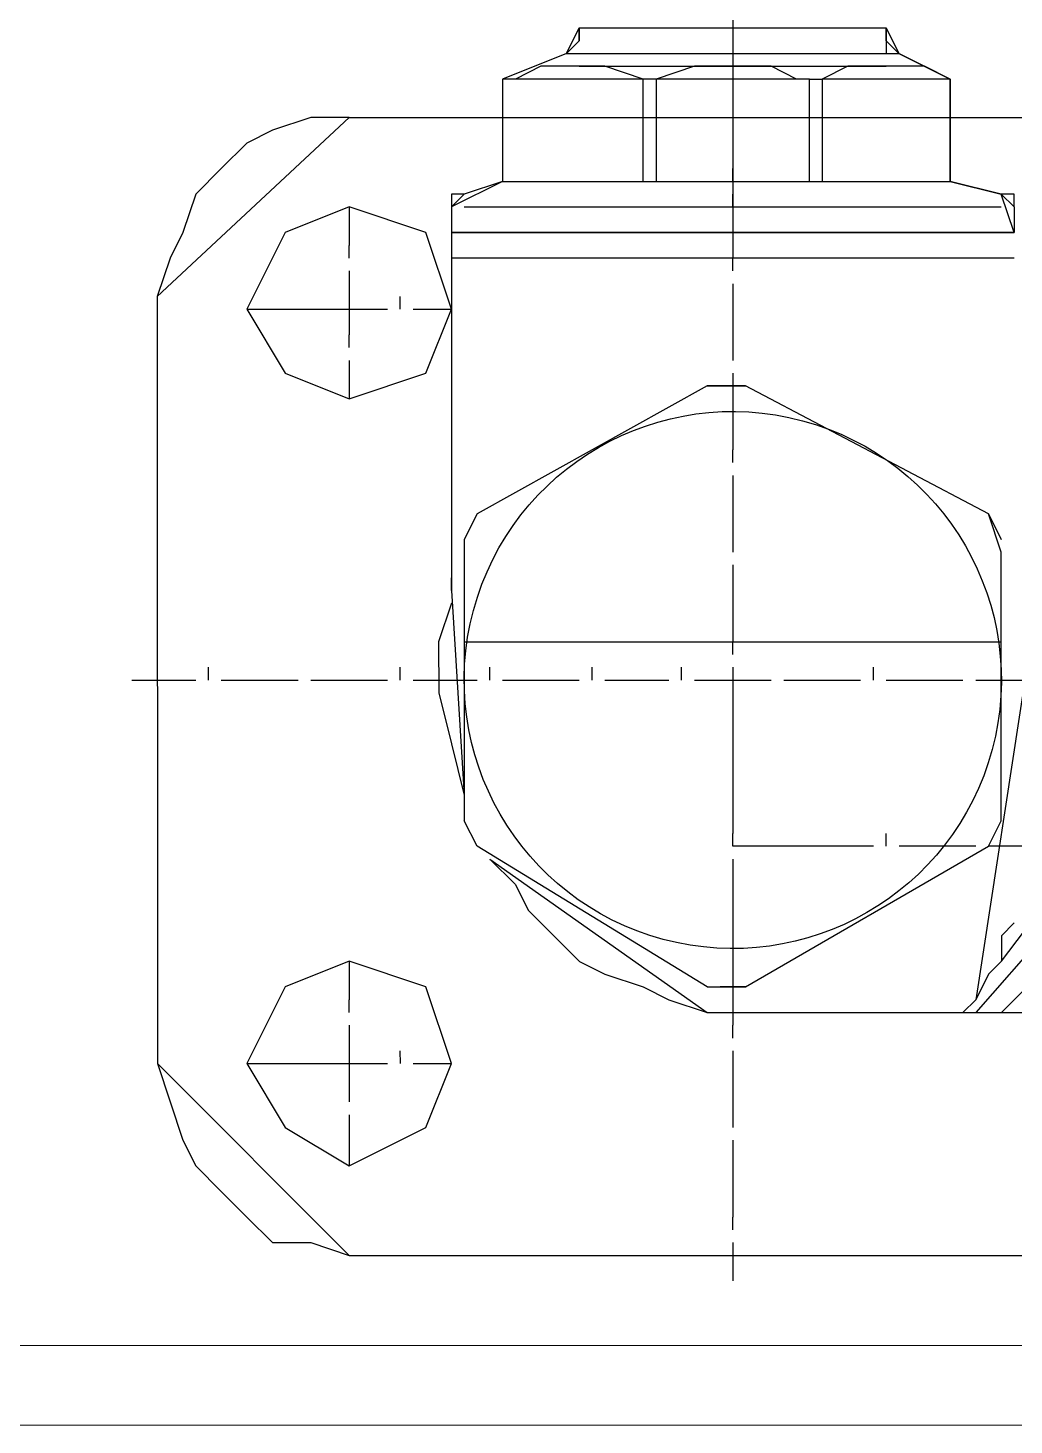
# Model space of a CAD drawing. Header units: millimetres. Extents: x -41310 to 13905, y 1865 to 89610.
# Drawn here: x 6066.3 to 6140.7, y 5983.2 to 6088.6 of the extents above; entities that cross this region are included whole.
import ezdxf

# ---------------------------------------------------------------- set-up
doc = ezdxf.new("R2010")
doc.units = ezdxf.units.MM
doc.layers.add('1轮廓实线层', color=7, linetype='Continuous', lineweight=0)
doc.layers.add('PDF_几何图形', color=7, linetype='Continuous')

msp = doc.modelspace()

# ---------------------------------------------------------------- linework, layer by layer
at = {"layer": '1轮廓实线层', "ltscale": 2, "extrusion": (-0.004685415688226653, -0.01745240643729067, 0.9998367168639968)}
for p, q in [((6456.676758887917, 5989.202545874927, 134.8002222487898), (5761.684389963306, 5989.202545874909, 131.5433623099279)), ((6479.17700254413, 5983.203459703987, 134.8009468716167), (5739.185127717924, 5983.203459703966, 131.3332111093752)), ((5761.684880668718, 5983.203459703969, 131.438649021065), (6456.677249593324, 5983.203459703987, 134.6955089599269))]:
    msp.add_line(p, q, dxfattribs=at)
at = {"layer": 'PDF_几何图形', "extrusion": (-0.004685415688226651, -0.01745240643729066, 0.9998367168639969)}
for p, q in [((6119.47393200569, 6090.482721793256, 134.987900272424), (6119.474405185907, 6084.697888699849, 134.8869267438722)), ((6106.938670864301, 6086.625563810965, 134.8618300892739), (6107.902788214754, 6088.554444095259, 134.9000172178454)), ((6107.902555167129, 6088.554620854387, 134.9000192111183), (6107.902634030417, 6087.590482005386, 134.8831902896918)), ((6107.902867078048, 6087.590305246636, 134.8831882964258), (6107.902788214664, 6088.554444095422, 134.9000172178481)), ((6107.902852499707, 6088.554444095441, 134.9000175190998), (6131.045455535055, 6088.554444095628, 135.0084679425565)), ((6119.474089732411, 6088.554444095435, 134.9542424295754), (6119.474562912608, 6082.769611002273, 134.8532689010332)), ((6131.045237065716, 6087.590482005347, 134.9916407131443), (6131.045158202535, 6088.554620854559, 135.008469634575)), ((6131.045391250109, 6088.554444095261, 135.0084676413018), (6132.009824152612, 6086.62556381097, 134.9793180480169)), ((6131.0453912501, 6088.554444095585, 135.0084676413048), (6131.045470113456, 6087.590305246807, 134.9916387198825)), ((6107.902634030417, 6087.590482005386, 134.8831902896918), (6106.938437767371, 6086.626343156626, 134.8618426006262)), ((6106.938670864225, 6086.62556381082, 134.8618300892792), (6107.902867078048, 6087.590305246636, 134.8831882964258)), ((6132.009591055682, 6086.626343156626, 134.9793305593675), (6131.045237065716, 6087.590482005347, 134.9916407131443)), ((6131.045470113456, 6087.590305246807, 134.9916387198825), (6131.045549026099, 6086.625563811078, 134.9747992803813)), ((6106.938437767371, 6086.626343156626, 134.8618426006262), (6102.11721986169, 6084.698065458728, 134.805590919556)), ((6106.938670864225, 6086.62556381082, 134.8618300892792), (6102.117452909372, 6084.697888699962, 134.80558892629)), ((6106.938735099936, 6086.62616639768, 134.8618409086076), (6132.009888388284, 6086.626166397554, 134.9793288673469)), ((6131.045549026099, 6086.625563811078, 134.9747992803813), (6132.009824152464, 6086.625563810843, 134.9793180480206)), ((6135.866849288262, 6084.698065458735, 134.9637477870925), (6132.009591055682, 6086.626343156626, 134.9793305593675)), ((6132.009824152464, 6086.625563810843, 134.9793180480206), (6135.867082335883, 6084.69788869997, 134.9637457938262)), ((6105.010199425476, 6085.662027549118, 134.8359741506507), (6103.081728035735, 6084.697888699728, 134.8101076939292)), ((6107.903024804875, 6085.662027548923, 134.849530453579), (6105.010199425476, 6085.662027549118, 134.8359741506507)), ((6107.903024804863, 6085.662027548614, 134.8495304535712), (6131.045627840225, 6085.662027548617, 134.9579808770222)), ((6109.831575057737, 6085.662027548651, 134.8585679888616), (6107.903024804875, 6085.662027548923, 134.849530453579)), ((6112.724479300592, 6084.697888700008, 134.8552953703737), (6109.831575057737, 6085.662027548651, 134.8585679888616)), ((6116.58150094299, 6085.662027548607, 134.8901993623678), (6113.688754427059, 6084.697888700111, 134.8598141380193)), ((6119.474326322535, 6085.662027548958, 134.9037556653062), (6116.58150094299, 6085.662027548607, 134.8901993623678)), ((6122.367151701847, 6085.662027548788, 134.9173119682344), (6119.474326322535, 6085.662027548958, 134.9037556653062)), ((6124.295780818282, 6084.697888700159, 134.9095205821031), (6122.367151701847, 6085.662027548788, 134.9173119682344)), ((6128.152802460736, 6085.662027548725, 134.944424574097), (6126.224331071142, 6084.697888699885, 134.9185581173857)), ((6131.045627840194, 6085.662027548757, 134.9579808770294), (6128.152802460736, 6085.662027548725, 134.944424574097)), ((6133.938453219624, 6085.662027548916, 134.9715371799639), (6131.045627840194, 6085.662027548757, 134.9579808770294)), ((6135.867082335883, 6084.69788869997, 134.9637457938262), (6133.938453219624, 6085.662027548916, 134.9715371799639)), ((6102.11721986169, 6084.698065458728, 134.805590919556), (6102.117850768589, 6076.984954667178, 134.6709595481546)), ((6103.081728035735, 6084.697888699728, 134.8101076939292), (6102.117452909372, 6084.697888699962, 134.80558892629)), ((6102.117452909372, 6084.697888699962, 134.80558892629), (6102.118083865545, 6076.984175321935, 134.6709470368179)), ((6112.724479300592, 6084.697888700008, 134.8552953703737), (6103.081728035735, 6084.697888699728, 134.8101076939292)), ((6113.688754427059, 6084.697888700111, 134.8598141380193), (6112.724479300592, 6084.697888700008, 134.8552953703737)), ((6112.725110256783, 6076.984175321998, 134.720653480902), (6112.724479300592, 6084.697888700008, 134.8552953703737)), ((6113.688754427061, 6084.697888699849, 134.8598141380102), (6113.689385383309, 6076.984175321817, 134.7251722485359)), ((6125.26005594466, 6084.697888699924, 134.9140393497425), (6113.688754427059, 6084.697888700111, 134.8598141380193)), ((6125.260055944752, 6084.697888699853, 134.9140393497339), (6126.224331071233, 6084.697888699852, 134.9185581173811)), ((6125.260686900981, 6076.984175321859, 134.7793974602704), (6125.26005594466, 6084.697888699924, 134.9140393497425)), ((6135.867082335883, 6084.69788869997, 134.9637457938262), (6126.224331071142, 6084.697888699885, 134.9185581173857)), ((6126.224331071142, 6084.697888699885, 134.9185581173857), (6126.224962027462, 6076.984175321832, 134.7839162279139)), ((6135.86748019526, 6076.984954667387, 134.8291164156951), (6135.866849288262, 6084.698065458735, 134.9637477870925)), ((6135.867082335883, 6084.69788869997, 134.9637457938262), (6135.867713292036, 6076.984175321604, 134.8291039043481)), ((6119.474725151493, 6083.733340092047, 134.8700917998557), (6119.475198331741, 6077.948506998512, 134.7691182713071)), ((6090.546388031024, 6081.804869566424, 134.7008664322128), (6076.08336522108, 6068.306925681368, 134.397480017605)), ((6087.653996553692, 6081.805134704516, 134.6873167906783), (6084.761250037749, 6080.840995855662, 134.6569315663235)), ((6090.546821933174, 6081.805134704648, 134.7008730936125), (6087.653996553692, 6081.805134704516, 134.6873167906783)), ((6090.546388031024, 6081.804869566424, 134.7008664322128), (6148.402895619452, 6081.804869566555, 134.9719924908491)), ((6119.474641825305, 6081.804869566573, 134.8364294615212), (6119.475114956233, 6076.020639059464, 134.7354664510537)), ((6082.832778648086, 6079.876857006597, 134.631065109608), (6080.904386121955, 6077.948579309065, 134.5883697314765)), ((6084.761250037749, 6080.840995855662, 134.6569315663235), (6082.832778648086, 6079.876857006597, 134.631065109608)), ((6080.904386121955, 6077.948579309065, 134.5883697314765), (6078.975993595683, 6076.02030161099, 134.5456743533348)), ((6119.475277195112, 6076.984368149488, 134.7522893498806), (6119.475198331741, 6077.948506998512, 134.7691182713071)), ((6102.117850768589, 6076.984954667178, 134.6709595481546), (6098.260907989518, 6075.056676969585, 134.6192266347342)), ((6102.118083865545, 6076.984175321935, 134.6709470368179), (6099.225337300198, 6076.020639059596, 134.6405723305338)), ((6102.1181481014, 6076.984777908757, 134.6709578561463), (6135.867777527883, 6076.984777908427, 134.8291147236765)), ((6139.724659564541, 6076.020815818483, 134.8303625648463), (6135.86748019526, 6076.984954667387, 134.8291164156951)), ((6135.867713292036, 6076.984175321604, 134.8291039043481), (6139.724892612091, 6076.020639059753, 134.8303605715803)), ((6078.975993595683, 6076.02030161099, 134.5456743533348), (6078.011955059367, 6073.127885064525, 134.4906688214222)), ((6099.225337300198, 6076.020639059596, 134.6405723305338), (6098.261062173759, 6076.020639059607, 134.6360535628903)), ((6098.261062173759, 6076.020639059607, 134.6360535628903), (6098.261141037194, 6075.056500210808, 134.619224641468)), ((6099.225337300198, 6076.020639059596, 134.6405723305338), (6098.261062173759, 6076.020639059607, 134.6360535628903)), ((6098.261062173759, 6076.020639059607, 134.6360535628903), (6098.261141037194, 6075.056500210808, 134.619224641468)), ((6099.225337300292, 6076.02063905946, 134.6405723305328), (6098.261141037188, 6075.056500210812, 134.6192246414629)), ((6119.475193819514, 6075.056500210713, 134.7186375296316), (6119.47511495629, 6076.020639059939, 134.7354664510624)), ((6119.475356058452, 6076.020229300711, 134.7354604284582), (6119.47575037533, 6071.199535056199, 134.6513158213363)), ((6140.689171281029, 6073.128399271533, 134.7843945682122), (6139.724659564541, 6076.020815818483, 134.8303625648463)), ((6140.689246602017, 6075.056500210817, 134.8180504177932), (6139.724892612182, 6076.020639059468, 134.830360571571)), ((6140.689167738682, 6076.020639059805, 134.8348793392256), (6139.724892612091, 6076.020639059753, 134.8303605715803)), ((6140.689167738682, 6076.020639059805, 134.8348793392256), (6139.724892612091, 6076.020639059753, 134.8303605715803)), ((6140.689246601971, 6075.056500210816, 134.8180504177993), (6140.689167738682, 6076.020639059805, 134.8348793392256)), ((6140.689246601971, 6075.056500210816, 134.8180504177993), (6140.689167738682, 6076.020639059805, 134.8348793392256)), ((6090.547060538736, 6075.056757314533, 134.5830795528755), (6085.725842633113, 6073.128479616861, 134.5268278718096)), ((6096.332869024349, 6073.128479616906, 134.5765343158934), (6090.547060538736, 6075.056757314533, 134.5830795528755)), ((6090.547374315298, 6075.052024999707, 134.5829984195197), (6090.547610905216, 6072.159608452699, 134.5325116552403)), ((6098.260907989518, 6075.056676969585, 134.6192266347342), (6098.261065716173, 6073.128399271558, 134.5855687918811)), ((6098.261141037194, 6075.056500210808, 134.619224641468), (6098.261298763883, 6073.128222513132, 134.5855667986211)), ((6099.225480448507, 6075.056500210614, 134.6237437103589), (6139.725035760461, 6075.056500210759, 134.8135319514054)), ((6140.689246601971, 6075.056500210816, 134.8180504177993), (6140.689404328638, 6073.12822251303, 134.7843925749505)), ((6119.475272682884, 6074.092361361686, 134.701808608205), (6119.475509273007, 6071.199944815226, 134.6513218439361)), ((6078.011955059367, 6073.127885064525, 134.4906688214222), (6077.04783765961, 6071.199607366762, 134.45249221093)), ((6085.725842633113, 6073.128479616861, 134.5268278718096), (6082.833490433903, 6067.343646523294, 134.4122980403286)), ((6098.261892457559, 6067.343646523428, 134.4845983226337), (6096.332869024349, 6073.128479616906, 134.5765343158934)), ((6098.261065716173, 6073.128399271558, 134.5855687918811), (6140.689171281029, 6073.128399271533, 134.7843945682122)), ((6140.689404328638, 6073.12822251303, 134.7843925749505), (6098.261298763883, 6073.128222513132, 134.5855667986211)), ((6098.261298763883, 6073.128222513132, 134.5855667986211), (6098.261456490606, 6071.199944815342, 134.5519089557725)), ((6098.261298763883, 6073.128222513132, 134.5855667986211), (6101.154124143341, 6073.128222512923, 134.5991231015494)), ((6101.154188428354, 6073.128222513191, 134.5991234028052), (6136.832368107813, 6073.128222512916, 134.7663178056243)), ((6136.832303822799, 6073.128222512887, 134.7663175043727), (6140.689404328638, 6073.12822251303, 134.7843925749505)), ((6090.547689768644, 6071.195469603898, 134.515682733818), (6090.547610905216, 6072.159608452699, 134.5325116552403)), ((6077.04783765961, 6071.199607366762, 134.45249221093), (6076.083799123267, 6068.307190819956, 134.3974866790113)), ((6140.689562055466, 6071.199944815318, 134.7507347321037), (6098.261456490606, 6071.199944815342, 134.5519089557725)), ((6098.261456490606, 6071.199944815342, 134.5519089557725), (6098.263428074906, 6047.096473592549, 134.1311859201581)), ((6119.475829238698, 6070.235396207174, 134.6344868999097), (6119.47575037533, 6071.199535056199, 134.6513158213363)), ((6090.547768632014, 6070.231330754875, 134.4988538123914), (6090.548162948892, 6065.410636510362, 134.4147092052694)), ((6076.08336522108, 6068.306925681368, 134.397480017605), (6076.083444035205, 6067.3433894194, 134.3806616142594)), ((6094.404462490886, 6067.343646523101, 134.4665217081396), (6094.404383627571, 6068.307785372347, 134.4833506295703)), ((6119.475908102068, 6069.271257358147, 134.6176579784831), (6119.47638128227, 6063.486424264989, 134.516684449941)), ((6076.083444035205, 6067.3433894194, 134.3806616142594), (6076.088096974016, 6010.459197333727, 133.3877552502109)), ((6082.833369920441, 6067.343389419349, 134.4122929877654), (6086.690470426442, 6067.343389419445, 134.4303680583432)), ((6082.833490433903, 6067.343646523294, 134.4122980403286), (6085.726710130122, 6062.522952278604, 134.3417097361348)), ((6086.690470426442, 6067.343389419445, 134.4303680583432), (6087.654745552901, 6067.343389419548, 134.4348868259888)), ((6087.654745552901, 6067.343389419548, 134.4348868259888), (6093.44039631168, 6067.343389419408, 134.4619994318494)), ((6095.368737617408, 6067.343646523427, 134.4710404757894), (6098.261562996737, 6067.343646523235, 134.4845967787173)), ((6096.333736521401, 6062.522952278635, 134.3914161802186), (6098.261892457559, 6067.343646523428, 134.4845983226337)), ((6098.261892457559, 6067.343646523428, 134.4845983226337), (6098.261892457559, 6067.343646523428, 134.4845983226337)), ((6090.548241812348, 6064.446497661675, 134.3978802838492), (6090.548162948892, 6065.410636510362, 134.4147092052694)), ((6090.548320675645, 6063.482358812672, 134.3810513624227), (6090.54855726577, 6060.589942265851, 134.3305645981475)), ((6085.726710130122, 6062.522952278604, 134.3417097361348), (6090.54824348921, 6060.594674580665, 134.3306457315031)), ((6090.54824348921, 6060.594674580665, 134.3306457315031), (6096.333736521401, 6062.522952278635, 134.3914161802186)), ((6119.476219092699, 6062.52209258837, 134.499851033033), (6119.476692223627, 6056.737862081262, 134.3988880225601)), ((6117.547747653814, 6061.558556326125, 134.473995094403), (6100.19158401092, 6051.91716783678, 134.2243680625627)), ((6117.547747653814, 6061.558556326125, 134.473995094403), (6118.512022780237, 6061.558556326101, 134.4785138620463)), ((6118.512022780237, 6061.558556326101, 134.4785138620463), (6117.547747653814, 6061.558556326125, 134.473995094403)), ((6118.512022780237, 6061.558556326101, 134.4785138620463), (6120.440573033127, 6061.558556325954, 134.4875513973312)), ((6120.440573033127, 6061.558556325954, 134.4875513973312), (6118.512022780237, 6061.558556326101, 134.4785138620463)), ((6118.512022780237, 6061.558556326101, 134.4785138620463), (6120.440573033127, 6061.558556325954, 134.4875513973312)), ((6120.440573033127, 6061.558556325954, 134.4875513973312), (6118.512022780237, 6061.558556326101, 134.4785138620463)), ((6138.762589069941, 6051.917167836869, 134.4051187683159), (6120.440573033259, 6061.558556326019, 134.4875513973304)), ((6120.440573033127, 6061.558556325954, 134.4875513973312), (6120.440573033127, 6061.558556325954, 134.4875513973312)), ((6119.476771086936, 6055.773723232665, 134.3820591011433), (6119.476692223567, 6056.737862081694, 134.3988880225699)), ((6119.476849950379, 6054.809584383866, 134.365230179721), (6119.477323130553, 6049.024751290106, 134.2642566511682)), ((6100.191584011008, 6051.917167836864, 134.2243680625607), (6099.227466611281, 6049.988890138868, 134.1861914520663)), ((6100.19158401092, 6051.91716783678, 134.2243680625627), (6099.227466611155, 6049.988890139016, 134.1861914520705)), ((6139.727100786565, 6049.024751290473, 134.3591507716968), (6138.762589069933, 6051.917167837219, 134.4051187683266)), ((6138.762589069933, 6051.917167837219, 134.4051187683266), (6139.727021923101, 6049.988890139158, 134.375979693117)), ((6099.227466611155, 6049.988890139016, 134.1861914520705), (6099.22754547462, 6049.024751290327, 134.1693625306503)), ((6099.22754547462, 6049.024751290327, 134.1693625306503), (6099.229201654569, 6028.777232876226, 133.8159446626546)), ((6139.728756966611, 6028.777232876361, 134.0057329037014), (6139.727100786565, 6049.024751290473, 134.3591507716968)), ((6119.477401993954, 6048.060612441225, 134.2474277297362), (6119.477875174179, 6042.275779347834, 134.14645420119)), ((6098.263506938278, 6046.132334743523, 134.1143569987316), (6098.263428074906, 6047.096473592549, 134.1311859201581)), ((6098.263428074906, 6047.096473592549, 134.1311859201581), (6098.263506938278, 6046.132334743523, 134.1143569987316)), ((6098.263506938278, 6046.132334743523, 134.1143569987316), (6099.229043878586, 6030.706113160732, 133.8496130235782)), ((6098.26358580166, 6045.168195894738, 134.0975280773092), (6097.2995472652, 6042.275779347727, 134.0425225453863)), ((6097.2995472652, 6042.275779347727, 134.0425225453863), (6097.299862767939, 6038.418621365185, 133.9751963416099)), ((6099.228097518208, 6042.275779348015, 134.0515600806794), (6139.727652829956, 6042.275779347612, 134.2413483217154)), ((6119.477954037541, 6041.311640499069, 134.1296252797669), (6119.477875174179, 6042.275779347834, 134.14645420119)), ((6079.942831578748, 6039.383362800925, 133.9106979635211), (6079.942752715379, 6040.347501649951, 133.9275268849477)), ((6094.407022767437, 6039.383282456191, 133.9784783770236), (6094.406943904067, 6040.347421304854, 133.9953072984438)), ((6101.156948652849, 6039.383282456107, 134.0101097505299), (6101.156869789524, 6040.347421305341, 134.0269386719603)), ((6108.871149664671, 6039.383282456347, 134.0462598916854), (6108.871070801215, 6040.347421305035, 134.0630888131057)), ((6115.621075549909, 6039.383282456294, 134.0778912651914), (6115.620996686612, 6040.347421305298, 134.0947201866179)), ((6119.478032900844, 6040.347501650118, 134.1127963583506), (6119.47850608109, 6034.562668556581, 134.0118228298021)), ((6130.085138155449, 6039.383362801153, 134.1456738810081), (6130.085059292072, 6040.347501650181, 134.1625028024347)), ((6141.65636080982, 6040.347501650192, 134.2167280141619), (6137.801310751492, 6015.279891578277, 133.7611009865433)), ((6074.157180819976, 6039.383362801065, 133.8835853576605), (6078.978556452324, 6039.383362800935, 133.9061791958776)), ((6080.907106705348, 6039.383362801067, 133.9152167311626), (6086.692757464193, 6039.383362801068, 133.9423293370262)), ((6087.657096882214, 6039.383282456241, 133.9468470035176), (6093.442747640984, 6039.383282456101, 133.9739596093782)), ((6095.371297894108, 6039.383282456478, 133.9829971446734), (6100.192673526296, 6039.383282456028, 134.0055909828842)), ((6102.121223779361, 6039.383282456419, 134.0146285181794), (6107.906874538131, 6039.383282456282, 134.04174112404)), ((6109.835424791109, 6039.383282456338, 134.050778659329), (6114.656800423442, 6039.383282456206, 134.073372497546)), ((6116.58535067642, 6039.383282456265, 134.082410032835), (6122.371001435222, 6039.383282456222, 134.1095226386974)), ((6123.335212270177, 6039.383362801072, 134.1140425074946), (6129.120863029022, 6039.383362801074, 134.1411551133565)), ((6131.049413281968, 6039.383362801122, 134.1501926486517), (6136.835064040768, 6039.38336280108, 134.1773052545141)), ((6137.799339167281, 6039.383362801075, 134.1818240221537), (6143.584989926126, 6039.383362801074, 134.2089366280155)), ((6097.299862767939, 6038.418621365185, 133.9751963416099), (6098.264453298625, 6034.562668556491, 133.9124099416345)), ((6098.264453298625, 6034.562668556491, 133.9124099416345), (6099.229043878586, 6030.706113160732, 133.8496130235782)), ((6119.47850608109, 6034.562668556581, 134.0118228298021), (6119.478584993714, 6033.597927120754, 133.9949833902991)), ((6119.478584993714, 6033.597927120754, 133.9949833902991), (6119.479058124656, 6027.81369661405, 133.8940203798273)), ((6100.19363445862, 6026.849557765271, 133.786816105519), (6099.229201654704, 6028.777232876389, 133.8159446626482)), ((6100.193634458567, 6026.849557765208, 133.786816105526), (6099.229201654569, 6028.777232876226, 133.8159446626546)), ((6138.764639517566, 6026.849557765277, 133.9675668112816), (6139.728756966585, 6028.777232876396, 134.0057329036958)), ((6138.764639517456, 6026.849557765076, 133.9675668112794), (6139.728756966611, 6028.777232876361, 134.0057329037014)), ((6119.479136988086, 6026.849557765273, 133.8771914583966), (6119.479058124717, 6027.813696614038, 133.8940203798252)), ((6131.050438505775, 6026.849557765276, 133.9314166701258), (6131.050359642405, 6027.813696614042, 133.9482455915489)), ((6117.551454232261, 6016.244030427486, 133.6830357874516), (6100.193634458567, 6026.849557765208, 133.786816105526)), ((6123.336237493937, 6026.849557765147, 133.8952665289785), (6119.479136988027, 6026.849557765026, 133.8771914584007)), ((6120.444279611575, 6016.244030427315, 133.6965920903798), (6138.764639517456, 6026.849557765076, 133.9675668112794)), ((6124.300512620374, 6026.849557765137, 133.899785296622), (6123.336237493937, 6026.849557765147, 133.8952665289785)), ((6130.086163379314, 6026.849557765298, 133.9268979024887), (6124.300512620374, 6026.849557765137, 133.899785296622)), ((6137.800364391085, 6026.849557765277, 133.9630480436292), (6132.014713632242, 6026.849557765276, 133.9359354377675)), ((6144.550290276323, 6026.849557765275, 133.9946794171463), (6138.764639517456, 6026.849557765076, 133.9675668112794)), ((6101.157988448464, 6025.885418916273, 133.7745059517377), (6117.551612008235, 6014.315150142248, 133.6493674265159)), ((6101.157988590336, 6025.883683466282, 133.7744756596851), (6103.086696570051, 6023.955405768647, 133.7498553521272)), ((6119.479215851455, 6025.885418916228, 133.8603625369784), (6119.479689080889, 6020.099983236009, 133.7593784903552)), ((6103.086696570051, 6023.955405768647, 133.7498553521272), (6104.051129423316, 6022.027128070922, 133.7207162769238)), ((6104.051129423316, 6022.027128070922, 133.7207162769238), (6105.97983740296, 6020.098850372966, 133.69609596936)), ((6144.551215308586, 6022.024412412899, 133.9104596018228), (6137.80192033029, 6014.311301621741, 133.7441968569215)), ((6142.622134340298, 6022.028863520637, 133.9014972747279), (6139.729624414361, 6018.172308124889, 133.8206252860991)), ((6147.443509972675, 6022.028863520636, 133.9240911129501), (6139.729939917131, 6014.315150142253, 133.7532990823254)), ((6140.694016518211, 6021.064724671764, 133.8756324749041), (6139.729820255072, 6020.10058582265, 133.8542847858319)), ((6105.97983740296, 6020.098850372966, 133.69609596936), (6107.908545382588, 6018.170572674993, 133.6714756617957)), ((6119.479689080889, 6020.099983236009, 133.7593784903552), (6119.479767895026, 6019.136446974039, 133.7425600870096)), ((6139.729820255072, 6020.10058582265, 133.8542847858319), (6139.729977981824, 6018.172308124974, 133.8206269429853)), ((6119.479767895026, 6019.136446974039, 133.7425600870096), (6119.480241075267, 6013.351613880505, 133.6415865584611)), ((6090.551713488705, 6018.172428642505, 133.5901708047295), (6085.730495583024, 6016.244150944607, 133.5339191236593)), ((6096.337521974261, 6016.244150944667, 133.5836255677434), (6090.551713488705, 6018.172428642505, 133.5901708047295)), ((6090.557362522622, 6018.17256522871, 133.5901996612714), (6090.557599112694, 6015.280148682009, 133.5397128969981)), ((6107.908545382588, 6018.170572674993, 133.6714756617957), (6109.837174498935, 6017.206433826025, 133.6636842756581)), ((6139.729977981824, 6018.172308124974, 133.8206269429853), (6138.765781718771, 6017.2081692762, 133.7992792539195)), ((6109.837174498935, 6017.206433826025, 133.6636842756581), (6112.730078741763, 6016.242294977393, 133.6604116571702)), ((6138.765781718771, 6017.2081692762, 133.7992792539195), (6137.80166431906, 6015.279891578421, 133.7611026434273)), ((6085.730495583024, 6016.244150944607, 133.5339191236593), (6082.838143383841, 6010.459317850927, 133.4193892921765)), ((6098.266545407439, 6010.459317851193, 133.4916895744836), (6096.337521974261, 6016.244150944667, 133.5836255677434)), ((6112.730078741763, 6016.242294977393, 133.6604116571702), (6114.658707858111, 6015.278156128424, 133.6526202710326)), ((6117.551454232261, 6016.244030427486, 133.6830357874516), (6120.444279611575, 6016.244030427315, 133.6965920903798)), ((6120.444279611575, 6016.244030427315, 133.6965920903798), (6118.515729358684, 6016.244030427235, 133.6875545550909)), ((6090.55767797613, 6014.31600983321, 133.5228839755758), (6090.557599112694, 6015.280148682009, 133.5397128969981)), ((6114.658707858111, 6015.278156128424, 133.6526202710326), (6117.551612100793, 6014.31401727923, 133.6493476525343)), ((6137.801310751492, 6015.279891578277, 133.7611009865433), (6136.83711453774, 6014.315150142671, 133.7397427794007)), ((6117.551612008235, 6014.315150142248, 133.6493674265159), (6121.40871251413, 6014.315150142251, 133.6674424970911)), ((6117.551612008167, 6014.315150142658, 133.649367426522), (6119.480162261136, 6014.315150142713, 133.6584049618109)), ((6119.480162261182, 6014.315150142248, 133.6584049618044), (6148.408416055388, 6014.315150142253, 133.7939679911172)), ((6119.480162261136, 6014.315150142713, 133.6584049618109), (6121.408712514106, 6014.315150142529, 133.6674424970955)), ((6090.557756839441, 6013.351870984215, 133.5060550541494), (6090.558230019687, 6007.567037890678, 133.4050815256009)), ((6119.480319938632, 6012.387475031481, 133.6247576370301), (6119.480241075262, 6013.35161388048, 133.6415865584549)), ((6094.409115440852, 6010.459317851069, 133.4736129599935), (6094.409036577532, 6011.42345670008, 133.49044188142)), ((6119.480398851291, 6011.42273359562, 133.6079181975322), (6119.480871982219, 6005.638503089092, 133.5069551870592)), ((6076.088096974076, 6010.459197333828, 133.3877552502055), (6090.553406870999, 5995.996512013406, 133.2030924254208)), ((6076.088627315529, 6010.459317851302, 133.3877598391524), (6077.053139032078, 6007.566901304575, 133.3417918425225)), ((6082.838022859413, 6010.459197333989, 133.4193866237232), (6086.695123365178, 6010.459197333564, 133.4374616942907)), ((6082.838143383841, 6010.459317850927, 133.4193892921765), (6085.731363080147, 6005.638623606559, 133.3488009879888)), ((6086.695123365178, 6010.459197333564, 133.4374616942907), (6087.659398491616, 6010.459197333536, 133.441980461934)), ((6087.659398491616, 6010.459197333536, 133.441980461934), (6093.445049250562, 6010.459197333714, 133.469093067801)), ((6095.373390567331, 6010.459317851044, 133.478131727637), (6098.26621594682, 6010.45931785119, 133.4916880305715)), ((6096.338389471281, 6005.63862360627, 133.3985074320663), (6098.266545407439, 6010.459317851193, 133.4916895744836)), ((6098.266545407439, 6010.459317851193, 133.4916895744836), (6098.266545407439, 6010.459317851193, 133.4916895744836)), ((6077.053139032078, 6007.566901304575, 133.3417918425225), (6078.017650748658, 6004.674484757843, 133.2958238458927)), ((6090.552539324656, 6006.602641938087, 133.3882210791639), (6090.552854778127, 6002.746086542445, 133.3209053934687)), ((6085.731363080147, 6005.638623606559, 133.3488009879888), (6090.552975302518, 6002.746207059618, 133.3209080619304)), ((6090.552975302518, 6002.746207059618, 133.3209080619304), (6096.338389471281, 6005.63862360627, 133.3985074320663)), ((6078.017650748658, 6004.674484757843, 133.2958238458927), (6078.982083601916, 6002.746207059881, 133.2666847706852)), ((6119.480950894875, 6004.673761653676, 133.4901157475666), (6119.481424025704, 5998.889531146641, 133.3891527370885)), ((6078.982083601916, 6002.746207059881, 133.2666847706852), (6080.910791581502, 6000.817929361938, 133.2420644631213)), ((6080.910791581502, 6000.817929361938, 133.2420644631213), (6082.839499561247, 5998.889651664178, 133.2174441555613)), ((6082.839499561247, 5998.889651664178, 133.2174441555613), (6084.768207540817, 5996.961373966221, 133.192823847997)), ((6119.481502889173, 5997.925392297954, 133.3723238156683), (6119.481424025704, 5998.889531146641, 133.3891527370885)), ((6084.768207540817, 5996.961373966221, 133.192823847997), (6087.661032920365, 5996.961373966351, 133.2063801509316)), ((6087.661032920365, 5996.961373966351, 133.2063801509316), (6090.553937163133, 5995.997235117373, 133.2031075324374)), ((6119.481581752544, 5996.961253448942, 133.355494894242), (6119.481818342521, 5994.068836902146, 133.3050081299666)), ((6090.553406870894, 5995.996512013093, 133.2030924254214), (6148.409914459395, 5995.996512013223, 133.4742184840579))]:
    msp.add_line(p, q, dxfattribs=at)
msp.add_circle((4344.262757962, 7420.749586830907), 20.25000000022785, dxfattribs=at)

doc.saveas('drawing.dxf')
